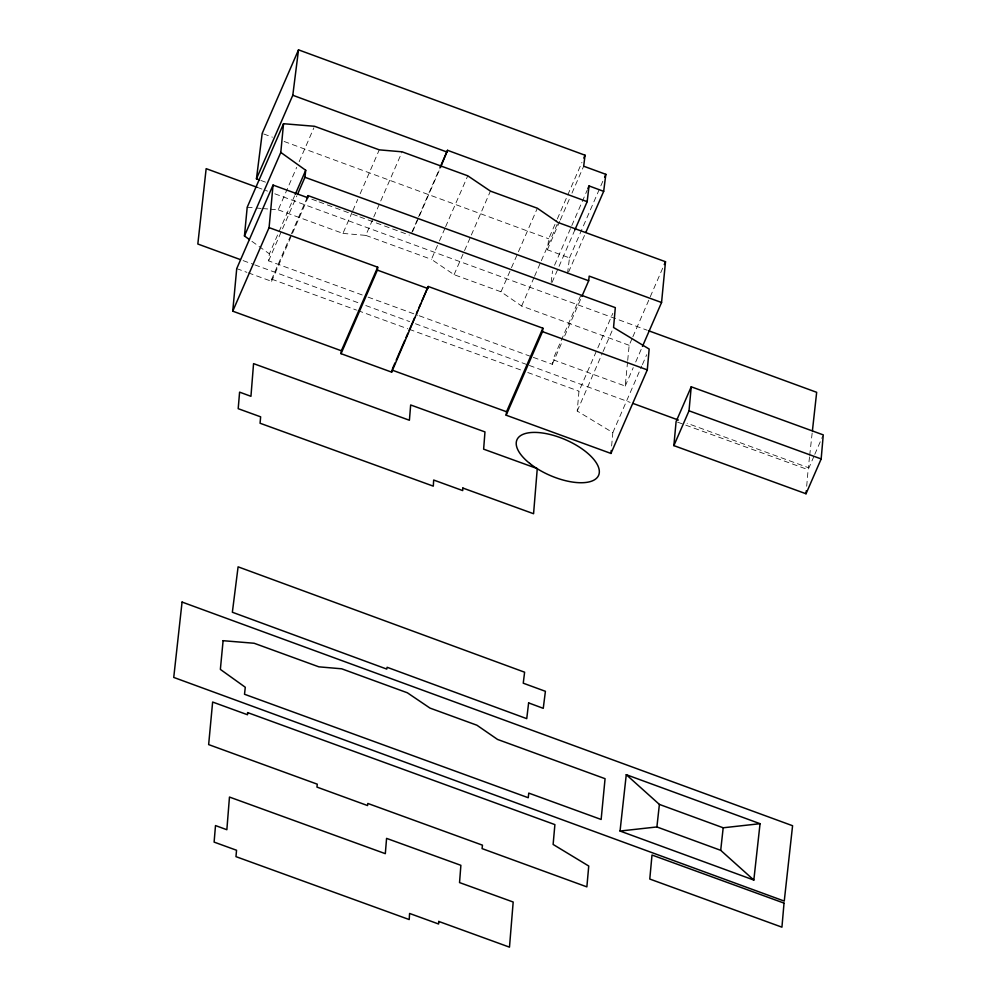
<?xml version="1.0" encoding="UTF-8"?>
<svg xmlns="http://www.w3.org/2000/svg" width="997" height="997" viewBox="0 0 997 997"><rect width="100%" height="100%" fill="white"/><g stroke="black" fill="none" stroke-linecap="round" stroke-linejoin="round"><path stroke-width="0.75" stroke-dasharray="4.99 3.74" d="M248.353 272.866L271.608 281.341L271.707 279.172L290.8 235.267M806.685 486.249L808.118 469.699L814.175 455.779M611.622 446.008L612.831 432.611L577.213 411.038L578.983 391.185L612.843 313.295M580.566 295.947L552.861 359.68L625.231 386.063L627.562 361.899M627.711 360.391L629.157 345.286L632.235 338.195M362.21 294.975L268.604 260.853L269.377 253.836L294.626 195.773M533.333 357.375L552.35 364.316L552.861 359.68M809.527 456.9L808.343 467.668L687.12 423.264M809.701 455.367L812.243 432.299M551.167 282.363L552.537 270.91M567.517 273.49L569.499 257.887L547.341 249.773L548.699 238.794L556.712 220.374M270.474 209.196L278.225 209.844L296.695 167.346M299.162 161.688L313.943 127.691M268.604 260.853L296.932 195.699M291.411 233.846L306.814 198.44M271.608 281.341L307.325 199.188M278.225 209.844L342.943 233.41L352.178 212.162M352.788 210.753L357.724 199.412M360.179 193.754L379.271 149.849M342.943 233.41L365.774 235.379L373.165 218.38M373.775 216.972L402.103 151.818M411.811 232.451L417.967 218.293M418.59 216.872L439.527 168.717M412.708 231.416L440.412 167.683M629.157 345.286L521.643 306.029L501.005 291.797L454.084 274.674L431.439 259.37L438.83 242.371M439.44 240.95L444.986 228.213M445.597 226.793L467.767 175.808M454.084 274.674L463.941 252.017M464.552 250.596L470.709 236.439M471.332 235.018L490.412 191.112M501.005 291.797L510.863 269.14M511.473 267.719L537.346 208.236M557.323 218.954L581.949 162.312M521.643 306.029L533.956 277.702M534.566 276.281L540.723 262.124M541.346 260.703L557.971 222.468M547.341 249.773L559.666 221.446M560.277 220.038L569.511 198.789M571.979 193.119L583.681 166.212M554.556 265.239L571.181 226.992M571.804 225.571L587.196 190.165M552.064 282.4L574.845 229.995M569.499 257.887L603.372 179.996M568.577 272.081L585.202 233.834M552.35 364.316L562.196 341.647M564.663 335.989L581.288 297.742M577.213 411.038L602.462 352.963M603.085 351.555L613.554 327.477M632.858 336.787L663.03 267.383M625.231 386.063L633.232 367.644M635.7 361.986L641.856 347.816M612.831 432.611L641.769 366.049M642.392 364.628L646.704 354.72M814.773 454.383L822.65 436.275M247.194 207.276L254.958 207.912M256.503 208.049L261.164 208.435M262.71 208.56L268.916 209.071M365.774 235.379L431.439 259.37M368.067 297.118L417.793 315.251M419.251 315.775L531.875 356.839M677.549 422.142L808.118 469.699M271.707 279.172L356.577 310.117M358.035 310.64L407.785 328.786M409.244 329.309L521.917 370.386M527.762 372.517L578.983 391.185M236.725 268.629L246.895 272.331M257.276 187.374L267.495 191.125M274.798 193.792L647.24 330.244M243.106 260.603L253.338 264.342M254.796 264.878L358.496 302.864M365.799 305.543L409.617 321.595M415.45 323.738L527.912 364.939M529.382 365.475L630.154 402.389M263.644 133.947L272.418 137.175M284.108 141.474L548.699 238.794M260.828 180.445L268.118 183.124M311.812 199.201L317.632 201.357M319.09 201.893L351.143 213.682M352.589 214.218L358.422 216.361M359.88 216.897L409.406 235.13M251.929 241.336L269.377 253.836"/><path stroke-width="1.5" d="M308.048 195.611L307.948 197.78L273.053 185.068L236.725 268.629L232.737 311.176L341.36 350.77L341.049 353.673L391.659 372.143L428.224 286.475L542.879 328.2L542.505 331.64L506.164 415.201L610.962 453.448L647.29 369.887L649.159 349.05L613.554 327.477L615.311 307.624L308.048 195.611L306.814 198.44M806.025 493.764L821.167 458.944L823.26 434.891L691.233 386.799L676.091 421.606L673.872 445.622L806.025 493.764L806.286 490.748M610.962 453.448L611.223 450.47M673.872 445.622L689.014 410.801L691.233 386.799M232.737 311.176L269.078 227.615L273.053 185.068M249.437 239.554L244.452 235.977L247.194 207.276L283.534 123.715L314.554 126.283L379.271 149.849L402.103 151.818L467.767 175.808L490.412 191.112L537.346 208.236L557.971 222.468L665.498 261.725L661.559 302.502L642.467 346.408M244.452 235.977L280.793 152.416L283.534 123.715M297.555 194.278L304.945 177.279L305.718 170.275L280.793 152.416M341.049 353.673L377.377 270.112L377.701 267.196L269.078 227.615M391.659 372.143L391.896 370.037L506.551 411.761L506.164 415.201M581.899 296.333L588.679 280.755L589.19 276.119L661.559 302.502M620.047 831.037L626.266 774.681L760.05 823.696L753.832 880.052L620.047 831.037L656.898 826.949L720.706 850.329L753.832 880.052M656.898 826.949L659.391 804.417L626.266 774.681M720.706 850.329L723.186 827.784L659.391 804.417M812.418 430.754L816.668 392.307L648.698 330.78M574.845 229.995L587.158 201.668L589.04 185.916L603.671 191.349L585.812 232.426M259.37 179.896L256.453 178.824L262.186 133.411L298.514 49.85L585.04 155.22L583.681 166.212L605.84 174.325L603.671 191.349M256.453 178.824L292.794 95.263L298.514 49.85M440.412 167.683L447.528 150.31L587.158 201.668M295.249 194.353L305.718 170.275M341.36 350.77L377.701 267.196M440.138 167.297L447.528 150.31M392.506 368.616L394.974 362.945M396.208 360.116L404.832 340.289M406.053 337.46L407.91 333.21M409.131 330.381L414.677 317.632M416.522 313.382L417.755 310.541M418.989 307.712L420.834 303.462M422.067 300.633L428.224 286.475M583.806 158.062L585.04 155.22M587.819 188.757L589.04 185.916M604.606 177.167L605.84 174.325M506.551 411.761L542.879 328.2M664.264 264.554L665.498 261.725M723.186 827.784L760.05 823.696M304.945 177.279L588.679 280.755M377.377 270.112L428 288.582M542.505 331.64L647.29 369.887M689.014 410.801L821.167 458.944M257.276 187.374L206.155 168.655L197.83 244.016L240.19 259.532M633.083 403.461L678.359 420.049M292.794 95.263L447.192 152.105M247.617 712.593L247.518 714.749L212.635 702.038L208.647 744.597L317.27 784.178L316.959 787.094L367.569 805.564L367.806 803.445L482.461 845.169L482.074 848.609L586.872 886.869L588.741 866.032L553.123 844.447L554.893 824.606L247.617 712.593M438.742 921.44L438.605 924.007L409.593 913.451L409.206 919.558L235.977 856.647L236.538 850.254L214.106 842.104L215.502 825.566L226.855 829.716L229.472 797.052L385.316 853.669L386.574 838.377L460.876 865.321L459.542 882.582L513.181 902.023L509.479 947.15L438.742 921.44M462.832 488.032L462.695 490.586L433.683 480.031L433.296 486.15L260.067 423.239L260.641 416.833L238.196 408.683L239.592 392.145L250.945 396.308L253.562 363.631L409.406 420.248L410.664 404.969L484.966 431.913L483.632 449.161L537.271 468.602L533.569 513.729L462.832 488.032M784.028 903.12L781.935 927.173L649.782 879.042L652.001 855.027L784.028 903.12M223.104 640.697L220.362 669.398L245.287 687.257L244.514 694.261L528.248 797.725L528.759 793.101L601.141 819.472L605.067 778.694L497.54 739.438L476.915 725.218L429.994 708.094L407.349 692.778L341.684 668.8L318.841 666.831L254.135 643.252L223.104 640.697M182.065 602.063L173.74 677.424L784.253 901.089L792.578 825.728L182.065 602.063M528.622 702.897L526.74 718.65L387.11 667.28L386.761 669.087L232.363 612.245L238.096 566.832L524.609 672.202L523.251 683.194L545.409 691.307L543.253 708.331L528.622 702.897M529.669 463.381A44.529 19.454 23.5 0 0 598.35 475.868A44.529 19.454 23.5 0 0 545.309 433.458A44.529 19.454 23.5 0 0 529.669 463.381"/></g></svg>
